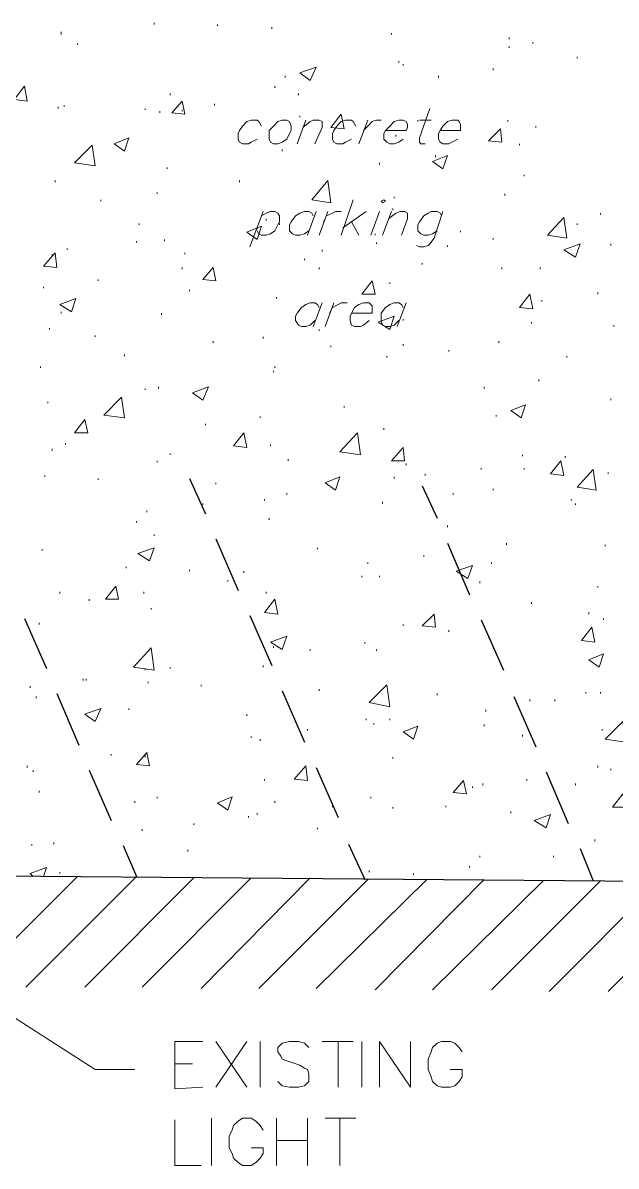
# Model space of a CAD drawing. Header units: inches. Extents: x 10 to 486, y 7 to 426.
# Drawn here: x 184.6 to 211.4, y 146.3 to 198 of the extents above; entities that cross this region are included whole.
import ezdxf

# ---------------------------------------------------------------- set-up
doc = ezdxf.new("R2010")
doc.units = ezdxf.units.IN
doc.header["$LTSCALE"] = 3
doc.header["$MEASUREMENT"] = 0
doc.layers.add('PDF_Geometry', color=7, linetype='Continuous', true_color=0x999999)

msp = doc.modelspace()

# ---------------------------------------------------------------- linework, layer by layer
at = {"layer": 'PDF_Geometry', "lineweight": 13}
for points in [[(190.543, 198.017), (190.543, 197.95)], [(186.343, 197.617), (186.343, 197.55), (186.343, 197.483)], [(193.41, 197.95), (193.41, 197.883)], [(195.877, 197.817), (195.877, 197.75)], [(201.277, 197.55), (201.277, 197.483)], [(187.077, 197.083), (187.077, 197.017)], [(206.61, 197.35), (206.61, 197.283)], [(207.677, 197.15), (207.677, 197.083)], [(206.61, 196.95), (206.61, 196.883)], [(209.677, 196.483), (209.677, 196.417)], [(201.61, 196.283), (201.61, 196.217)], [(201.81, 196.15), (201.81, 196.083)], [(205.877, 195.95), (205.877, 195.883)], [(196.477, 195.617), (196.477, 195.55)], [(203.41, 195.617), (203.41, 195.55)], [(196.01, 195.15), (196.01, 195.083)], [(191.277, 194.817), (191.277, 194.75)], [(197.077, 194.817), (197.077, 194.75)], [(186.21, 194.217), (186.21, 194.15)], [(186.477, 194.283), (186.477, 194.217)], [(190.143, 194.15), (190.143, 194.083)], [(190.81, 194.017), (190.81, 193.95)], [(191.81, 194.083), (191.81, 194.017)], [(193.277, 194.35), (193.277, 194.283)], [(197.143, 193.817), (197.143, 193.75)], [(202.477, 193.617), (202.477, 193.55)], [(206.543, 193.617), (206.543, 193.55)], [(201.477, 192.95), (201.477, 192.883)], [(207.81, 193.35), (207.81, 193.283)], [(207.077, 192.55), (207.077, 192.483)], [(196.343, 192.283), (196.343, 192.217)], [(203.277, 192.017), (203.277, 191.95)], [(191.143, 191.483), (191.143, 191.417)], [(200.743, 191.683), (200.743, 191.617)], [(186.077, 190.883), (186.077, 190.817)], [(194.41, 190.883), (194.41, 190.817)], [(207.277, 191.15), (207.277, 191.083)], [(190.677, 190.35), (190.677, 190.283)], [(206.41, 190.283), (206.41, 190.217)], [(188.143, 190.017), (188.143, 189.95)], [(201.41, 190.15), (201.41, 190.083)], [(201.343, 189.617), (201.343, 189.55)], [(210.743, 189.417), (210.743, 189.35)], [(189.877, 188.95), (189.877, 188.883)], [(195.21, 188.75), (195.21, 188.683)], [(195.61, 189.15), (195.61, 189.083)], [(196.21, 188.95), (196.21, 188.883)], [(209.677, 188.95), (209.677, 188.883)], [(191.01, 188.217), (191.01, 188.15)], [(200.543, 188.483), (200.543, 188.417)], [(204.41, 188.617), (204.41, 188.55)], [(205.877, 188.283), (205.877, 188.217)], [(186.61, 187.817), (186.61, 187.75)], [(189.743, 188.15), (189.743, 188.083)], [(198.143, 187.75), (198.143, 187.683)], [(200.61, 188.083), (200.61, 188.017)], [(203.81, 187.95), (203.81, 187.883)], [(211.21, 188.017), (211.21, 187.95)], [(185.943, 187.55), (185.943, 187.483)], [(191.943, 187.617), (191.943, 187.55)], [(197.343, 187.35), (197.343, 187.283)], [(191.81, 186.95), (191.81, 186.883)], [(198.01, 186.95), (198.01, 186.883)], [(202.677, 187.15), (202.677, 187.083)], [(206.277, 186.95), (206.277, 186.883)], [(208.01, 186.95), (208.01, 186.883)], [(188.01, 186.417), (188.01, 186.35)], [(201.21, 186.283), (201.21, 186.217)], [(185.543, 186.083), (185.543, 186.017)], [(192.143, 185.95), (192.143, 185.883)], [(196.077, 185.617), (196.077, 185.55)], [(210.61, 185.817), (210.61, 185.75)], [(208.077, 185.483), (208.077, 185.417)], [(186.343, 184.95), (186.343, 184.883)], [(190.877, 184.883), (190.877, 184.817)], [(201.81, 184.617), (201.81, 184.55)], [(185.81, 184.217), (185.81, 184.15)], [(198.01, 184.15), (198.01, 184.083)], [(207.61, 184.483), (207.61, 184.417)], [(211.343, 184.35), (211.343, 184.283)], [(187.877, 183.883), (187.877, 183.817)], [(193.21, 183.617), (193.21, 183.55)], [(195.477, 183.817), (195.477, 183.75)], [(206.143, 183.617), (206.143, 183.55)], [(198.543, 183.417), (198.543, 183.35)], [(201.81, 183.483), (201.81, 183.417)], [(203.877, 183.217), (203.877, 183.15)], [(189.21, 183.017), (189.21, 182.95)], [(201.077, 182.95), (201.077, 182.883)], [(209.21, 182.95), (209.21, 182.883)], [(185.41, 182.483), (185.41, 182.417)], [(195.943, 182.283), (195.943, 182.217)], [(196.01, 182.483), (196.01, 182.417)], [(190.143, 181.483), (190.143, 181.417)], [(190.743, 181.55), (190.743, 181.483)], [(205.477, 181.55), (205.477, 181.483)], [(207.943, 181.883), (207.943, 181.817)], [(211.21, 181.017), (211.21, 180.95)], [(185.743, 180.883), (185.743, 180.817)], [(199.143, 180.683), (199.143, 180.617)], [(195.343, 180.217), (195.343, 180.15)], [(206.01, 180.283), (206.01, 180.217)], [(192.877, 179.883), (192.877, 179.817)], [(200.943, 179.683), (200.943, 179.617)], [(186.543, 179.017), (186.543, 178.95)], [(195.81, 178.95), (195.81, 178.883)], [(185.943, 178.75), (185.943, 178.683)], [(191.277, 178.55), (191.277, 178.483)], [(207.21, 178.483), (207.21, 178.417)], [(209.143, 178.417), (209.143, 178.35)], [(190.677, 178.217), (190.677, 178.15)], [(196.61, 178.283), (196.61, 178.217)], [(201.943, 178.083), (201.943, 178.017)], [(205.343, 177.883), (205.343, 177.817)], [(207.277, 177.883), (207.277, 177.817)], [(185.61, 177.55), (185.61, 177.483)], [(188.01, 177.417), (188.01, 177.35)], [(201.41, 177.483), (201.41, 177.417)], [(202.81, 177.617), (202.81, 177.55)], [(211.077, 177.683), (211.077, 177.617)], [(193.343, 177.217), (193.343, 177.15)], [(198.743, 176.95), (198.743, 176.883)], [(205.877, 176.95), (205.877, 176.883)], [(195.543, 176.483), (195.543, 176.417)], [(196.543, 176.75), (196.543, 176.683)], [(200.877, 176.35), (200.877, 176.283)], [(204.077, 176.75), (204.077, 176.683)], [(209.41, 176.483), (209.41, 176.417)], [(190.21, 175.95), (190.21, 175.883)], [(192.743, 176.283), (192.743, 176.217)], [(209.61, 176.283), (209.61, 176.217)], [(189.743, 175.483), (189.743, 175.417)], [(195.743, 175.617), (195.743, 175.55)], [(203.81, 175.283), (203.81, 175.217)], [(190.543, 174.883), (190.543, 174.817)], [(197.943, 174.283), (197.943, 174.217)], [(206.477, 174.483), (206.477, 174.417)], [(210.943, 174.417), (210.943, 174.35)], [(185.477, 174.217), (185.477, 174.15)], [(202.743, 173.95), (202.743, 173.883)], [(189.277, 173.417), (189.277, 173.35)], [(192.143, 173.283), (192.143, 173.217)], [(194.61, 173.217), (194.61, 173.15)], [(200.21, 173.617), (200.21, 173.55)], [(205.81, 173.617), (205.81, 173.55)], [(193.877, 172.817), (193.877, 172.75)], [(199.943, 173.017), (199.943, 172.95)], [(200.743, 173.017), (200.743, 172.95)], [(205.277, 172.75), (205.277, 172.683)], [(186.277, 172.283), (186.277, 172.217)], [(190.077, 172.283), (190.077, 172.217)], [(195.61, 172.283), (195.61, 172.217)], [(210.61, 172.55), (210.61, 172.483)], [(187.61, 171.95), (187.61, 171.883)], [(207.61, 171.817), (207.61, 171.75)], [(190.41, 171.55), (190.41, 171.483)], [(210.21, 171.35), (210.21, 171.283)], [(185.343, 170.883), (185.343, 170.817)], [(201.81, 170.817), (201.81, 170.75)], [(210.877, 171.083), (210.877, 171.017)], [(203.877, 170.55), (203.877, 170.483)], [(205.677, 170.283), (205.677, 170.217)], [(195.943, 169.817), (195.943, 169.75)], [(197.61, 169.683), (197.61, 169.617)], [(200.077, 170.017), (200.077, 169.95)], [(200.61, 169.683), (200.61, 169.617)], [(190.143, 168.817), (190.143, 168.75)], [(191.277, 168.883), (191.277, 168.817)], [(195.477, 168.95), (195.477, 168.883)], [(187.343, 168.35), (187.343, 168.283)], [(187.477, 168.35), (187.477, 168.283)], [(190.277, 168.217), (190.277, 168.15)], [(192.677, 168.083), (192.677, 168.017)], [(184.943, 168.017), (184.943, 167.95)], [(185.21, 167.55), (185.21, 167.483)], [(198.01, 167.883), (198.01, 167.817)], [(203.343, 167.683), (203.343, 167.617)], [(210.077, 167.75), (210.077, 167.683)], [(210.743, 167.75), (210.743, 167.683)], [(189.41, 167.017), (189.41, 166.95)], [(207.543, 167.417), (207.543, 167.35)], [(208.677, 167.417), (208.677, 167.35)], [(194.743, 166.75), (194.743, 166.683)], [(200.143, 166.55), (200.143, 166.483)], [(201.21, 166.55), (201.21, 166.483)], [(205.543, 166.95), (205.543, 166.883)], [(197.477, 166.083), (197.477, 166.017)], [(200.477, 166.35), (200.477, 166.283)], [(205.477, 166.283), (205.477, 166.217)], [(210.81, 166.083), (210.81, 166.017)], [(194.943, 165.75), (194.943, 165.683)], [(195.343, 165.617), (195.343, 165.55)], [(207.21, 165.817), (207.21, 165.75)], [(188.61, 164.95), (188.61, 164.883)], [(184.81, 164.417), (184.81, 164.35)], [(190.143, 164.883), (190.143, 164.817)], [(201.343, 164.817), (201.343, 164.75)], [(210.61, 164.417), (210.61, 164.35)], [(185.077, 164.217), (185.077, 164.15)], [(211.21, 164.283), (211.21, 164.217)], [(195.543, 163.817), (195.543, 163.75)], [(204.943, 163.483), (204.943, 163.417)], [(205.41, 163.617), (205.41, 163.55)], [(207.41, 163.817), (207.41, 163.75)], [(209.61, 163.617), (209.61, 163.55)], [(185.343, 163.283), (185.343, 163.217)], [(190.677, 163.017), (190.677, 162.95)], [(200.343, 163.017), (200.343, 162.95)], [(189.677, 162.817), (189.677, 162.75)], [(196.01, 162.817), (196.01, 162.75)], [(198.61, 162.617), (198.61, 162.55)], [(201.343, 162.55), (201.343, 162.483)], [(203.743, 162.617), (203.743, 162.55)], [(206.677, 162.35), (206.677, 162.283)], [(194.81, 162.15), (194.81, 162.083)], [(195.21, 162.283), (195.21, 162.217)], [(190.01, 161.55), (190.01, 161.483)], [(192.343, 161.817), (192.343, 161.75)], [(197.943, 161.617), (197.943, 161.55)], [(185.01, 160.883), (185.01, 160.817)], [(186.01, 160.95), (186.01, 160.883)], [(210.477, 161.083), (210.477, 161.017)], [(192.077, 160.617), (192.077, 160.55)], [(205.277, 160.35), (205.277, 160.283)], [(208.61, 160.35), (208.61, 160.283)], [(185.077, 159.417), (184.943, 159.55), (185.677, 159.817), (185.543, 159.417)], [(204.81, 159.883), (204.81, 159.817)], [(186.277, 159.617), (186.277, 159.55)], [(200.277, 159.683), (200.277, 159.617)], [(202.277, 159.55), (202.277, 159.483)]]:
    msp.add_lwpolyline(points, dxfattribs=at)
for points in [[(197.877, 196.017), (197.61, 195.417), (197.143, 195.75)], [(184.677, 195.15), (184.81, 194.483), (184.21, 194.55)], [(191.81, 194.483), (191.943, 193.883), (191.343, 193.95)], [(199.01, 193.883), (199.143, 193.217), (198.543, 193.283)], [(206.21, 193.217), (206.277, 192.617), (205.677, 192.683)], [(187.877, 191.55), (186.943, 191.683), (187.743, 192.483)], [(189.41, 192.817), (189.21, 192.217), (188.743, 192.55)], [(203.81, 192.017), (203.61, 191.417), (203.143, 191.75)], [(198.543, 189.883), (197.677, 190.017), (198.41, 190.883)], [(195.41, 188.817), (195.21, 188.217), (194.743, 188.55)], [(209.21, 188.283), (208.343, 188.417), (209.077, 189.217)], [(209.81, 188.017), (209.61, 187.417), (209.077, 187.75)], [(186.077, 187.617), (186.143, 186.95), (185.543, 187.017)], [(193.21, 186.95), (193.343, 186.35), (192.743, 186.417)], [(200.41, 186.35), (200.543, 185.75), (199.943, 185.75)], [(207.543, 185.75), (207.677, 185.083), (207.077, 185.15)], [(187.01, 185.55), (186.81, 184.95), (186.277, 185.283)], [(201.41, 184.75), (201.21, 184.15), (200.677, 184.483)], [(193.01, 181.55), (192.743, 180.95), (192.277, 181.283)], [(189.21, 180.15), (188.277, 180.283), (189.077, 181.083)], [(207.343, 180.75), (207.143, 180.15), (206.677, 180.483)], [(187.41, 180.083), (187.543, 179.483), (186.943, 179.483)], [(194.61, 179.483), (194.743, 178.817), (194.143, 178.883)], [(199.877, 178.483), (198.943, 178.617), (199.743, 179.483)], [(201.81, 178.817), (201.877, 178.217), (201.277, 178.217)], [(208.943, 178.217), (209.077, 177.55), (208.477, 177.617)], [(198.943, 177.483), (198.743, 176.883), (198.277, 177.217)], [(210.543, 176.883), (209.677, 177.017), (210.41, 177.817)], [(190.543, 174.283), (190.343, 173.683), (189.81, 174.017)], [(204.943, 173.483), (204.743, 172.883), (204.21, 173.217)], [(188.81, 172.55), (188.943, 171.95), (188.343, 171.95)], [(196.01, 171.95), (196.143, 171.283), (195.543, 171.35)], [(203.21, 171.283), (203.277, 170.683), (202.677, 170.75)], [(210.343, 170.683), (210.477, 170.017), (209.877, 170.083)], [(196.543, 170.283), (196.343, 169.683), (195.81, 170.017)], [(190.543, 168.75), (189.61, 168.883), (190.41, 169.75)], [(210.877, 169.483), (210.677, 168.883), (210.21, 169.217)], [(201.21, 167.083), (200.277, 167.283), (201.077, 168.083)], [(188.143, 167.017), (187.877, 166.417), (187.41, 166.75)], [(202.477, 166.217), (202.277, 165.617), (201.81, 165.95)], [(211.877, 165.483), (210.943, 165.617), (211.743, 166.417)], [(190.21, 165.017), (190.343, 164.417), (189.743, 164.483)], [(197.41, 164.417), (197.477, 163.75), (196.877, 163.817)], [(204.543, 163.75), (204.677, 163.15), (204.077, 163.217)], [(194.077, 163.017), (193.877, 162.417), (193.41, 162.75)], [(211.743, 163.15), (211.877, 162.55), (211.277, 162.55)], [(208.477, 162.217), (208.277, 161.617), (207.743, 161.95)]]:
    msp.add_lwpolyline(points, close=True, dxfattribs=at)
at = {"layer": 'PDF_Geometry', "color": 8, "lineweight": 13, "true_color": 0x767676}
for points in [[(203.01, 194.15), (202.543, 192.817), (202.543, 192.617), (202.61, 192.55), (202.81, 192.55)], [(195.41, 193.35), (195.277, 193.55), (195.21, 193.617), (194.943, 193.617), (194.743, 193.55), (194.543, 193.35), (194.41, 193.15), (194.343, 193.017), (194.343, 192.75), (194.41, 192.617), (194.543, 192.55), (194.81, 192.55), (194.943, 192.617), (195.21, 192.75)], [(197.01, 192.55), (197.41, 193.617)], [(197.277, 193.283), (197.61, 193.55), (197.743, 193.617), (198.01, 193.617), (198.143, 193.55), (198.143, 193.283), (197.81, 192.55)], [(199.677, 193.35), (199.543, 193.55), (199.477, 193.617), (199.21, 193.617), (199.01, 193.55), (198.81, 193.35), (198.677, 193.15), (198.61, 193.017), (198.61, 192.75), (198.677, 192.617), (198.81, 192.55), (199.077, 192.55), (199.21, 192.617), (199.477, 192.75)], [(199.81, 192.55), (200.21, 193.617)], [(200.01, 193.15), (200.21, 193.35), (200.41, 193.55), (200.61, 193.617), (200.81, 193.617)], [(201.01, 193.15), (201.943, 193.15), (202.01, 193.283), (202.01, 193.417), (201.943, 193.55), (201.81, 193.617), (201.61, 193.617), (201.41, 193.55), (201.21, 193.35), (201.01, 193.15), (200.943, 193.017), (200.943, 192.75), (201.077, 192.617), (201.21, 192.55), (201.41, 192.55), (201.61, 192.617), (201.81, 192.75)], [(202.543, 193.617), (203.077, 193.617)], [(203.477, 193.15), (204.41, 193.15), (204.41, 193.417), (204.343, 193.55), (204.277, 193.617), (204.01, 193.617), (203.81, 193.55), (203.61, 193.35), (203.477, 193.15), (203.41, 193.017), (203.41, 192.75), (203.477, 192.617), (203.61, 192.55), (203.877, 192.55), (204.01, 192.617), (204.277, 192.75)], [(199.01, 188.417), (199.543, 190.017)], [(195.477, 189.483), (194.877, 187.883)], [(195.41, 189.283), (195.61, 189.417), (195.81, 189.483), (196.01, 189.483), (196.143, 189.417), (196.21, 189.283), (196.21, 189.017), (196.143, 188.883), (196.01, 188.617), (195.81, 188.483), (195.61, 188.417), (195.41, 188.417), (195.277, 188.483), (195.21, 188.617)], [(197.743, 189.283), (197.677, 189.417), (197.543, 189.483), (197.343, 189.483), (197.143, 189.417), (196.943, 189.283), (196.743, 189.017), (196.677, 188.883), (196.677, 188.617), (196.81, 188.483), (196.943, 188.417), (197.143, 188.417), (197.343, 188.483), (197.543, 188.617)], [(197.877, 189.483), (197.477, 188.417)], [(198.01, 188.417), (198.41, 189.483)], [(198.21, 189.017), (198.343, 189.283), (198.61, 189.417), (198.743, 189.483), (199.01, 189.483)], [(200.143, 189.483), (199.077, 188.75)], [(200.743, 189.483), (200.343, 188.417)], [(200.877, 188.417), (201.277, 189.483)], [(201.143, 189.15), (201.477, 189.417), (201.677, 189.483), (201.877, 189.483), (202.01, 189.417), (202.01, 189.15), (201.743, 188.417)], [(203.61, 189.483), (203.21, 188.283), (203.01, 188.017), (202.943, 187.95), (202.743, 187.883), (202.543, 187.883), (202.41, 187.95)], [(203.543, 189.283), (203.477, 189.417), (203.343, 189.483), (203.077, 189.483), (202.943, 189.417), (202.743, 189.283), (202.543, 189.017), (202.477, 188.883), (202.477, 188.617), (202.61, 188.483), (202.743, 188.417), (202.943, 188.417), (203.143, 188.483), (203.343, 188.617)], [(199.477, 189.017), (199.81, 188.417)], [(198.01, 185.15), (197.943, 185.283), (197.81, 185.35), (197.61, 185.35), (197.41, 185.283), (197.21, 185.15), (197.01, 184.883), (196.943, 184.75), (196.943, 184.55), (197.077, 184.35), (197.21, 184.283), (197.41, 184.283), (197.61, 184.35), (197.81, 184.55)], [(198.143, 185.35), (197.743, 184.283)], [(198.277, 184.283), (198.677, 185.35)], [(198.477, 184.883), (198.61, 185.15), (198.877, 185.283), (199.01, 185.35), (199.277, 185.35)], [(199.477, 184.883), (200.41, 184.883), (200.41, 185.217), (200.343, 185.283), (200.277, 185.35), (200.01, 185.35), (199.81, 185.283), (199.61, 185.15), (199.477, 184.883), (199.41, 184.75), (199.41, 184.55), (199.477, 184.35), (199.61, 184.283), (199.877, 184.283), (200.01, 184.35), (200.277, 184.55)], [(201.81, 185.15), (201.743, 185.283), (201.61, 185.35), (201.41, 185.35), (201.21, 185.283), (201.01, 185.15), (200.81, 184.883), (200.81, 184.55), (200.877, 184.35), (201.01, 184.283), (201.21, 184.283), (201.41, 184.35), (201.61, 184.55)], [(201.943, 185.35), (201.543, 184.283)]]:
    msp.add_lwpolyline(points, dxfattribs=at)
for points in [[(196.343, 193.617), (196.143, 193.55), (195.943, 193.35), (195.743, 193.15), (195.743, 192.75), (195.81, 192.617), (195.943, 192.55), (196.143, 192.55), (196.343, 192.617), (196.543, 192.75), (196.677, 193.017), (196.743, 193.15), (196.743, 193.35), (196.677, 193.55), (196.543, 193.617)], [(200.81, 189.95), (200.877, 189.883), (201.01, 189.95), (200.943, 190.017)]]:
    msp.add_lwpolyline(points, close=True, dxfattribs=at)
at = {"layer": 'PDF_Geometry', "color": 7, "lineweight": 25}
for points in [[(192.143, 177.417), (192.877, 175.817)], [(202.677, 177.083), (203.343, 175.617)], [(193.343, 174.683), (194.343, 172.35)], [(203.81, 174.483), (204.81, 172.15)], [(194.877, 171.217), (195.877, 168.95)], [(184.677, 171.083), (185.677, 168.817)], [(205.343, 171.017), (206.343, 168.75)], [(186.143, 167.683), (187.143, 165.35)], [(196.343, 167.817), (197.343, 165.483)], [(206.81, 167.55), (207.81, 165.283)], [(187.61, 164.217), (188.61, 161.95)], [(197.877, 164.35), (198.877, 162.083)], [(208.277, 164.15), (209.277, 161.817)], [(189.143, 160.817), (189.743, 159.417)], [(199.343, 160.883), (200.077, 159.283)], [(209.81, 160.683), (210.41, 159.217)], [(289.277, 158.55), (169.01, 159.55), (168.677, 120.017), (167.343, 120.017), (167.343, 118.75), (153.543, 118.683), (153.677, 133.617), (106.543, 134.217), (101.743, 130.217), (101.477, 96.217), (115.343, 77.35), (167.21, 77.417), (167.143, 65.417), (152.41, 65.617), (152.277, 43.883), (328.277, 42.017)]]:
    msp.add_lwpolyline(points, dxfattribs=at)
at = {"layer": 'PDF_Geometry', "color": 9, "lineweight": 13, "true_color": 0xbbbbbb}
for points in [[(182.143, 154.483), (187.077, 159.417)], [(184.743, 154.417), (189.743, 159.417)], [(187.41, 154.417), (192.343, 159.35)], [(190.01, 154.417), (194.943, 159.35)], [(192.677, 154.35), (197.61, 159.35)], [(195.277, 154.35), (200.21, 159.283)], [(197.877, 154.35), (202.877, 159.283)], [(200.543, 154.283), (205.477, 159.283)], [(203.143, 154.283), (208.143, 159.217)], [(205.81, 154.283), (210.743, 159.217)], [(208.41, 154.217), (213.41, 159.217)], [(211.077, 154.217), (216.01, 159.15)]]:
    msp.add_lwpolyline(points, dxfattribs=at)
at = {"layer": 'PDF_Geometry', "color": 7, "lineweight": 13}
for points in [[(178.01, 157.017), (187.877, 150.683), (189.677, 150.683)], [(192.743, 149.883), (191.477, 149.817), (191.477, 151.95), (192.743, 151.95)], [(193.343, 149.883), (194.743, 151.95)], [(193.343, 151.95), (194.743, 149.883)], [(195.343, 149.883), (195.343, 151.95)], [(197.543, 151.683), (197.343, 151.883), (197.077, 151.95), (196.677, 151.95), (196.343, 151.883), (196.143, 151.683), (196.143, 151.483), (196.277, 151.283), (196.343, 151.15), (196.543, 151.083), (197.143, 150.883), (197.343, 150.75), (197.477, 150.683), (197.543, 150.483), (197.543, 150.15), (197.343, 149.95), (197.077, 149.883), (196.677, 149.883), (196.343, 149.95), (196.143, 150.15)], [(198.143, 151.95), (199.543, 151.95)], [(198.877, 151.95), (198.877, 149.883)], [(199.943, 149.883), (199.943, 151.95)], [(200.743, 149.883), (200.743, 151.95), (202.143, 149.883), (202.143, 151.95)], [(204.477, 151.483), (204.343, 151.683), (204.143, 151.883), (203.943, 151.95), (203.543, 151.95), (203.343, 151.883), (203.143, 151.683), (203.077, 151.483), (202.943, 151.15), (202.943, 150.683), (203.077, 150.35), (203.143, 150.15), (203.343, 149.95), (203.543, 149.883), (203.943, 149.883), (204.143, 149.95), (204.343, 150.15), (204.477, 150.35), (204.477, 150.683), (203.943, 150.683)], [(191.477, 150.95), (192.277, 150.95)], [(191.477, 148.417), (191.477, 146.35), (192.677, 146.35)], [(193.143, 146.35), (193.143, 148.483)], [(195.477, 147.95), (195.343, 148.15), (195.143, 148.35), (194.943, 148.483), (194.543, 148.483), (194.343, 148.35), (194.143, 148.15), (194.077, 147.95), (193.943, 147.683), (193.943, 147.15), (194.077, 146.883), (194.143, 146.683), (194.343, 146.483), (194.543, 146.35), (194.943, 146.35), (195.143, 146.483), (195.343, 146.683), (195.477, 146.883), (195.477, 147.15), (194.943, 147.15)], [(196.077, 146.35), (196.077, 148.483)], [(197.477, 148.483), (197.477, 146.35)], [(198.277, 148.483), (199.677, 148.483)], [(198.943, 148.483), (198.943, 146.35)], [(196.077, 147.483), (197.477, 147.483)]]:
    msp.add_lwpolyline(points, dxfattribs=at)

doc.saveas('drawing.dxf')
